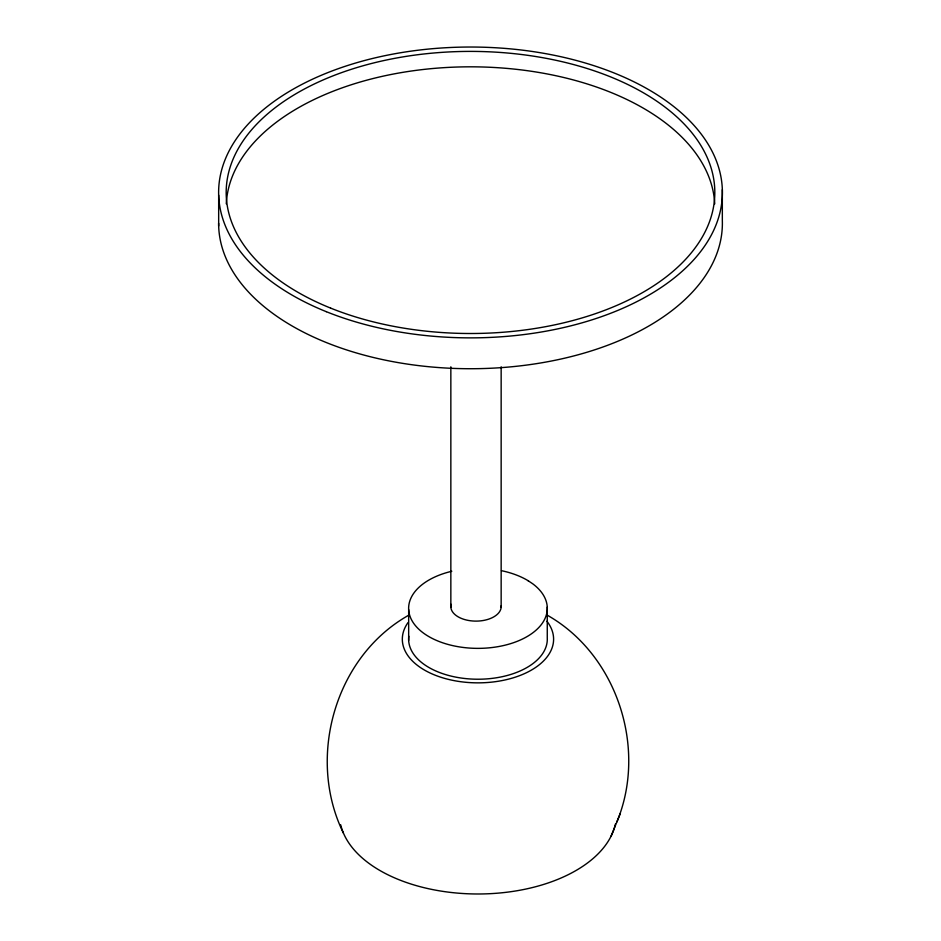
<?xml version="1.0" encoding="UTF-8"?>
<svg xmlns="http://www.w3.org/2000/svg" width="941" height="941" viewBox="0 0 941 941"><rect width="100%" height="100%" fill="white"/><g stroke="black" fill="none" stroke-linecap="round" stroke-linejoin="round"><path stroke-width="1.41" d="M616.931 821.834C647.432 748.201 617.014 654.536 547.133 615.12M610.98 836.349L620.39 813.318M528.454 580.938L528.019 580.644A69.328 40.028 0 0 0 501.471 570.681M408.853 615.143C334.914 656.559 306.401 757.658 343.406 833.056M528.019 580.644L532.759 583.82A69.328 40.028 0 0 1 515.292 642.068A69.328 40.028 0 0 1 416.392 626.741A69.328 40.028 0 0 1 451.798 571.269M722.335 189.729L722.335 220.582A251.882 145.42 0 0 1 472.805 368.719A251.882 145.42 0 0 1 218.618 223.252M547.262 607.098L547.262 637.951A69.328 40.028 0 0 1 476.475 679.214A69.328 40.028 0 0 1 408.817 636.245M501.153 366.814L501.153 607.333M450.845 366.814L450.845 607.333M408.665 609.58L408.665 640.433M218.665 195.163L218.665 226.016M226.287 203.797A244.319 141.056 0 0 1 470.594 66.823A244.319 141.056 0 0 1 714.725 203.903M501.153 605.816A25.184 14.538 0 0 1 474.687 621.095A25.184 14.538 0 0 1 451.127 604.298M546.909 621.236A75.633 43.662 0 0 1 479.31 682.848A75.633 43.662 0 0 1 407.947 622.671M615.402 824.069A138.539 79.985 0 0 1 478.628 893.985A138.539 79.985 0 0 1 340.701 824.822M330.609 308.095A244.319 141.056 0 0 0 713.913 204.573A244.319 141.056 0 0 0 366.978 64.682A244.319 141.056 0 0 0 330.609 308.095M326.28 311.671A251.882 145.42 0 0 0 721.453 204.95A251.882 145.42 0 0 0 363.767 60.73A251.882 145.42 0 0 0 326.28 311.671"/></g></svg>
